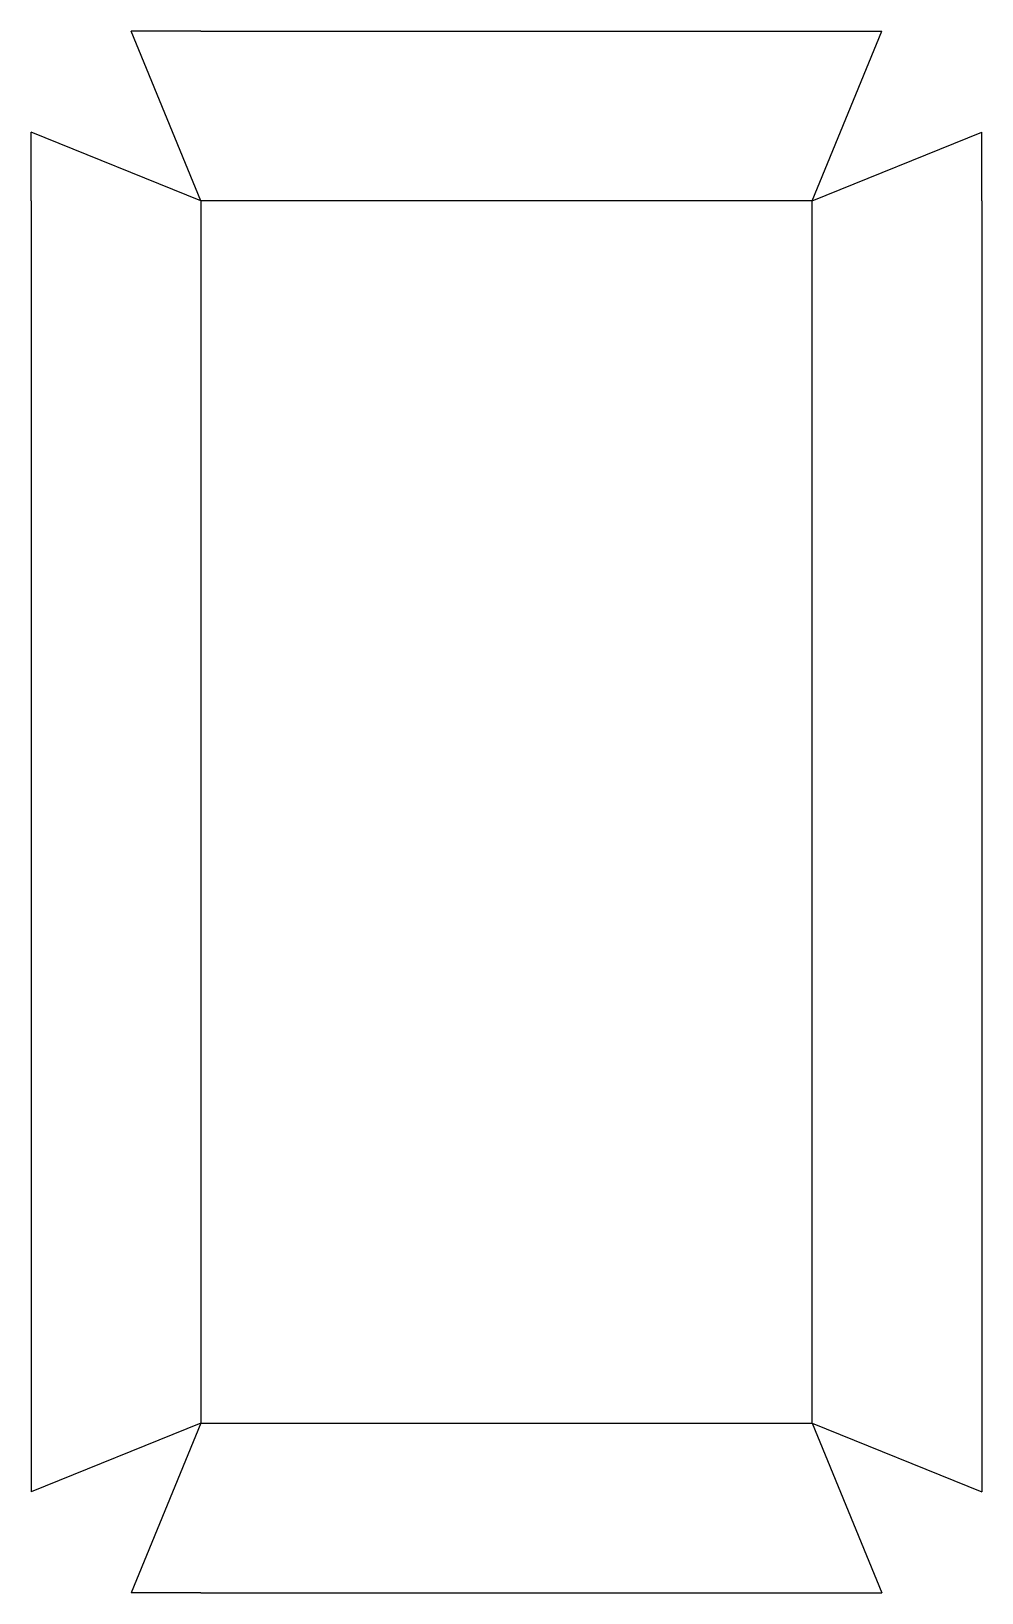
# Model space of a CAD drawing. Header units: millimetres. Extents: x 31 to 311, y 38 to 498.
import ezdxf

# ---------------------------------------------------------------- set-up
doc = ezdxf.new("R2010")
doc.units = ezdxf.units.MM

msp = doc.modelspace()

# ---------------------------------------------------------------- linework, layer by layer
for p, q in [((80.77, 448.12), (60.21, 498.12)), ((80.77, 498.12), (60.21, 498.12)), ((80.77, 498.12), (260.77, 498.12)), ((260.77, 448.12), (281.33, 498.12)), ((260.77, 498.12), (281.33, 498.12)), ((80.77, 448.12), (30.77, 468.35)), ((30.77, 448.12), (30.77, 468.35)), ((260.77, 448.12), (310.77, 468.35)), ((310.77, 448.12), (310.77, 468.35)), ((30.77, 448.12), (30.77, 88.12)), ((260.77, 448.12), (80.77, 448.12)), ((80.77, 448.12), (80.77, 88.12)), ((260.77, 88.12), (260.77, 448.12)), ((310.77, 448.12), (310.77, 88.12)), ((80.77, 88.12), (30.77, 67.89)), ((30.77, 88.12), (30.77, 67.89)), ((80.77, 88.12), (60.21, 38.12)), ((80.77, 88.12), (260.77, 88.12)), ((260.77, 88.12), (310.77, 67.89)), ((260.77, 88.12), (281.33, 38.12)), ((310.77, 88.12), (310.77, 67.89)), ((80.77, 38.12), (60.21, 38.12)), ((80.77, 38.12), (260.77, 38.12)), ((260.77, 38.12), (281.33, 38.12))]:
    msp.add_line(p, q)

doc.saveas('drawing.dxf')
